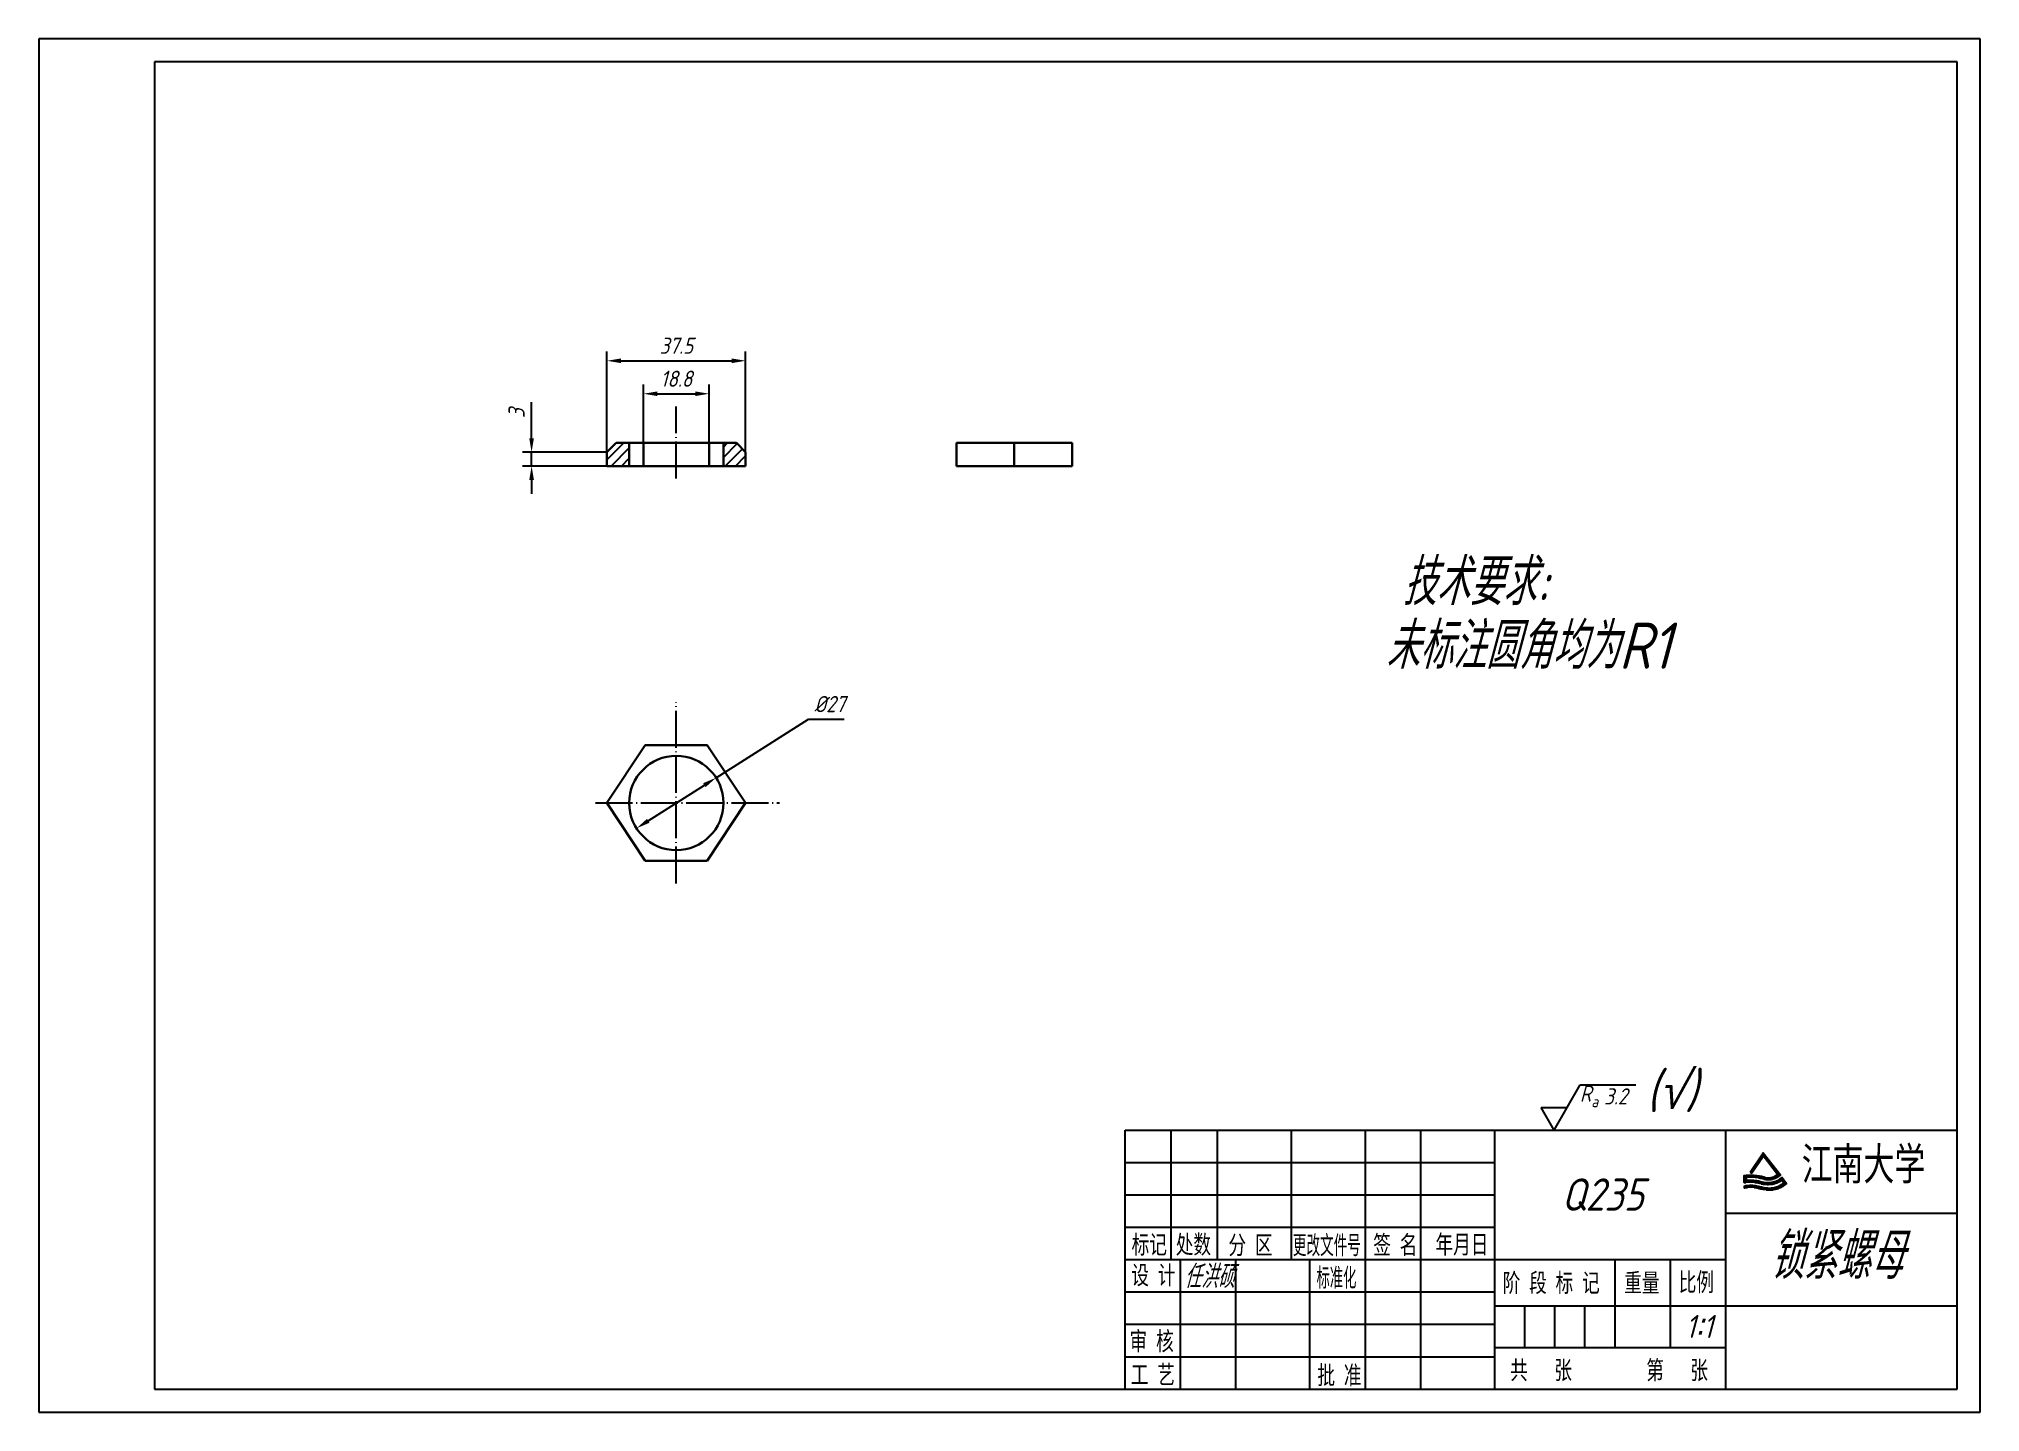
# Model space of a CAD drawing. Header units: millimetres. Extents: x 0 to 420, y 0 to 297.
import ezdxf
from ezdxf.enums import TextEntityAlignment as Align

# ---------------------------------------------------------------- set-up
doc = ezdxf.new("R2010")
doc.units = ezdxf.units.MM
doc.linetypes.add('点画线-25', pattern=[9.8, 8, -0.8, 0.2, -0.8])
doc.layers.add('剖面线', color=6, linetype='Continuous', plot=False)
for name, color, linetype in [('图框标题栏-文字', 4, 'Continuous'), ('图框标题栏-粗线', 7, 'Continuous'), ('图框标题栏-细线', 3, 'Continuous'), ('尺寸', 2, 'Continuous'), ('文字及注释', 4, 'Continuous')]:
    doc.layers.add(name, color=color, linetype=linetype)
doc.layers.add('粗实线', color=7, linetype='Continuous', lineweight=30)
doc.layers.add('细点画线', color=1, linetype='点画线-25', lineweight=25)
doc.styles.add('工程字', font='gbeitc.shx', dxfattribs={"bigfont": 'gbcbig.shx'})
doc.styles.add('长仿宋字', font='simfang.ttf', dxfattribs={"width": 0.7})
doc.dimstyles.new('GB', dxfattribs={"dimtxt": 3.5, "dimasz": 3, "dimexe": 2, "dimexo": 0, "dimgap": 1.5, "dimtad": 1, "dimdec": 3, "dimdsep": 46, "dimtxsty": '工程字', "dimcen": 0, "dimclrd": 256, "dimclre": 256, "dimclrt": 256, "dimadec": 1, "dimazin": 2, "dimtp": 0.21, "dimtm": 0.25, "dimtfac": 0.7, "dimtdec": 3, "dimtmove": 0, "dimatfit": 3, "dimfxl": 1, "dimtzin": 0, "dimlwd": -1, "dimlwe": -1, "dimarcsym": 0})
doc.dimstyles.new('GB$3', dxfattribs={"dimtxt": 3.5, "dimasz": 3, "dimexe": 2, "dimexo": 0, "dimgap": 1.5, "dimtad": 1, "dimtoh": 1, "dimdec": 3, "dimdsep": 46, "dimtxsty": '工程字', "dimcen": 0, "dimclrd": 256, "dimclre": 256, "dimclrt": 256, "dimadec": 1, "dimazin": 2, "dimtp": 0.21, "dimtm": 0.25, "dimtfac": 0.7, "dimtdec": 3, "dimtmove": 0, "dimatfit": 2, "dimfxl": 1, "dimtzin": 0, "dimlwd": -1, "dimlwe": -1, "dimarcsym": 0})

# ---------------------------------------------------------------- blocks, each defined once
blk = doc.blocks.new('标题栏填写')
at = {"layer": '文字及注释', "style": '工程字'}
for tag, height, p in [('材料', 7, (103.3, 38.56)), ('名称', 10, (153.9, 23.81)), ('设计', 5, (18.2, 21.83)), ('比例', 5, (124.2, 11.04)), ('图号', 7, (153.44, 4.15))]:
    blk.add_attdef(tag, text='', height=height, dxfattribs=at).set_placement(p, align=Align.CENTER)
blk = doc.blocks.new('*D13')
at = {"layer": 'Defpoints', "color": 0, "transparency": 16777216}
for p in [(152.92, 227.38), (122.92, 207.61), (152.92, 207.61)]:
    blk.add_point(p, dxfattribs=at)
at = {"layer": '尺寸', "transparency": 16777216}
for p, q in [((122.92, 207.61), (122.92, 229.38)), ((125.92, 227.38), (149.92, 227.38)), ((152.92, 207.61), (152.92, 229.38))]:
    blk.add_line(p, q, dxfattribs=at)
for points in [[(125.92, 227.88), (125.92, 226.88), (122.92, 227.38)], [(149.92, 227.88), (149.92, 226.88), (152.92, 227.38)]]:
    blk.add_solid(points, dxfattribs=at)
at = {"layer": '尺寸', "transparency": 16777216, "insert": (137.92, 230.63), "char_height": 3.5, "attachment_point": 5, "style": '工程字'}
blk.add_mtext('37.5', dxfattribs=at)
blk = doc.blocks.new('*D14')
at = {"layer": 'Defpoints', "color": 0, "transparency": 16777216}
for p in [(145.03, 220.25), (130.81, 209.61), (145.03, 209.61)]:
    blk.add_point(p, dxfattribs=at)
at = {"layer": '尺寸', "transparency": 16777216}
for p, q in [((130.81, 209.61), (130.81, 222.25)), ((133.81, 220.25), (142.03, 220.25)), ((145.03, 209.61), (145.03, 222.25))]:
    blk.add_line(p, q, dxfattribs=at)
for points in [[(133.81, 220.75), (133.81, 219.75), (130.81, 220.25)], [(142.03, 220.75), (142.03, 219.75), (145.03, 220.25)]]:
    blk.add_solid(points, dxfattribs=at)
at = {"layer": '尺寸', "transparency": 16777216, "insert": (137.92, 223.5), "char_height": 3.5, "attachment_point": 5, "style": '工程字'}
blk.add_mtext('18.8', dxfattribs=at)
blk = doc.blocks.new('*D15')
at = {"layer": 'Defpoints', "color": 0, "transparency": 16777216}
for p in [(106.61, 207.61), (122.92, 207.61), (122.92, 204.61)]:
    blk.add_point(p, dxfattribs=at)
at = {"layer": '尺寸', "transparency": 16777216}
for p, q in [((106.61, 210.61), (106.61, 218.44)), ((122.92, 207.61), (104.61, 207.61)), ((106.61, 204.61), (106.61, 207.61)), ((122.92, 204.61), (104.61, 204.61)), ((106.61, 201.61), (106.61, 198.61))]:
    blk.add_line(p, q, dxfattribs=at)
for points in [[(106.11, 210.61), (107.11, 210.61), (106.61, 207.61)], [(106.11, 201.61), (107.11, 201.61), (106.61, 204.61)]]:
    blk.add_solid(points, dxfattribs=at)
at = {"layer": '尺寸', "transparency": 16777216, "insert": (103.36, 216.03), "char_height": 3.5, "attachment_point": 5, "rotation": 90, "style": '工程字'}
blk.add_mtext('3', dxfattribs=at)
blk = doc.blocks.new('*D16')
at = {"layer": 'Defpoints', "color": 0, "transparency": 16777216}
for p in [(146.52, 137.2), (129.32, 126.28)]:
    blk.add_point(p, dxfattribs=at)
at = {"layer": '尺寸', "transparency": 16777216}
for p, q in [((146.52, 137.2), (166.48, 149.88)), ((166.48, 149.88), (174.25, 149.88)), ((131.85, 127.88), (143.99, 135.6))]:
    blk.add_line(p, q, dxfattribs=at)
for points in [[(143.72, 136.02), (144.26, 135.17), (146.52, 137.2)], [(131.58, 128.31), (132.12, 127.46), (129.32, 126.28)]]:
    blk.add_solid(points, dxfattribs=at)
at = {"layer": '尺寸', "transparency": 16777216, "insert": (171.11, 153.13), "char_height": 3.5, "attachment_point": 5, "style": '工程字'}
blk.add_mtext('%%C27', dxfattribs=at)
blk = doc.blocks.new('粗糙度')
at = {"layer": '文字及注释'}
for p, q in [((0, 0), (5.66, 9.8)), ((5.66, 9.8), (17.66, 9.8)), ((0, 0), (-2.83, 4.9)), ((-2.83, 4.9), (2.83, 4.9))]:
    blk.add_line(p, q, dxfattribs=at)
at = {"layer": '文字及注释', "insert": (7.54, 7.3), "char_height": 3.5, "attachment_point": 5, "style": '工程字'}
blk.add_mtext_dynamic_manual_height_columns('\\A1;R{\\H0.7x;\\S^ a;}', width=8.6603, gutter_width=25, heights=[0], dxfattribs=at)
at = {"layer": '文字及注释', "style": '工程字'}
blk.add_attdef('CCD', text='', height=3.5, dxfattribs=at).set_placement((13.32, 7.3), align=Align.MIDDLE)

msp = doc.modelspace()

# ---------------------------------------------------------------- hatches: boundary and pattern name
at = {"layer": '剖面线'}
h = msp.add_hatch(dxfattribs=at)
h.set_pattern_fill('ANSI31', color=256, scale=0.5)
h.paths.add_polyline_path([(127.7267, 209.6147), (124.9185, 209.6147), (122.9185, 207.6147), (122.9185, 204.6147), (127.7267, 204.6147)])
h.paths.add_polyline_path([(152.9185, 207.6147), (150.9185, 209.6147), (148.1103, 209.6147), (148.1103, 204.6147), (152.9185, 204.6147)])

# ---------------------------------------------------------------- linework, layer by layer
at = {"layer": '图框标题栏-文字'}
for p, q in [((372.0604, 54.6), (372.5917, 54.6)), ((372.1281, 54.7), (372.6594, 54.7)), ((372.1958, 54.8), (372.7271, 54.8)), ((372.2635, 54.9), (372.7948, 54.9)), ((372.3312, 55), (372.8625, 55)), ((372.3988, 55.1), (372.9301, 55.1)), ((372.4665, 55.2), (372.9978, 55.2)), ((372.5342, 55.3), (373.0655, 55.3)), ((372.6019, 55.4), (373.6166, 55.4)), ((372.6696, 55.5), (373.5388, 55.5)), ((372.7372, 55.6), (373.4609, 55.6)), ((372.8049, 55.7), (373.3831, 55.7)), ((372.8726, 55.8), (373.3052, 55.8)), ((372.9403, 55.9), (373.2274, 55.9)), ((373.008, 56), (373.1495, 56)), ((373.1369, 55.3), (373.6945, 55.3)), ((373.2147, 55.2), (373.7723, 55.2)), ((373.2926, 55.1), (373.8502, 55.1)), ((373.3704, 55), (373.928, 55)), ((373.4483, 54.9), (374.0059, 54.9)), ((373.5261, 54.8), (374.0837, 54.8)), ((373.6039, 54.7), (374.1616, 54.7)), ((373.6818, 54.6), (374.2394, 54.6)), ((368.907, 51.1), (372.2712, 51.1)), ((368.907, 51), (372.7171, 51)), ((368.907, 50.9), (373.0871, 50.9)), ((368.907, 50.8), (369.4485, 50.8)), ((368.907, 50.7), (369.347, 50.7)), ((368.907, 50.6), (369.347, 50.6)), ((368.907, 50.5), (369.347, 50.5)), ((368.907, 50.4), (369.347, 50.4)), ((369.0844, 51.2), (371.6728, 51.2)), ((370.2521, 51.9281), (370.6165, 51.6814)), ((370.2935, 51.9), (370.7644, 51.9)), ((370.3008, 52), (370.8321, 52)), ((370.3684, 52.1), (370.8997, 52.1)), ((370.4361, 52.2), (370.9674, 52.2)), ((370.4413, 51.8), (370.6967, 51.8)), ((370.5038, 52.3), (371.0351, 52.3)), ((370.5715, 52.4), (371.1028, 52.4)), ((370.589, 51.7), (370.629, 51.7)), ((370.6392, 52.5), (371.1705, 52.5)), ((370.7068, 52.6), (371.2381, 52.6)), ((370.7745, 52.7), (371.3058, 52.7)), ((370.8422, 52.8), (371.3735, 52.8)), ((370.9099, 52.9), (371.4412, 52.9)), ((370.9776, 53), (371.5089, 53)), ((371.0452, 53.1), (371.5765, 53.1)), ((371.1129, 53.2), (371.6442, 53.2)), ((371.1806, 53.3), (371.7119, 53.3)), ((371.2483, 53.4), (371.7796, 53.4)), ((371.3087, 50.8), (373.4191, 50.8)), ((371.316, 53.5), (371.8473, 53.5)), ((371.3836, 53.6), (371.9149, 53.6)), ((371.4513, 53.7), (371.9826, 53.7)), ((371.519, 53.8), (372.0503, 53.8)), ((371.5867, 53.9), (372.118, 53.9)), ((371.6544, 54), (372.1857, 54)), ((371.722, 54.1), (372.2533, 54.1)), ((371.7897, 54.2), (372.321, 54.2)), ((371.8574, 54.3), (372.3887, 54.3)), ((371.9251, 54.4), (372.4564, 54.4)), ((371.9928, 54.5), (372.5241, 54.5)), ((372.0194, 50.7), (374.0658, 50.7)), ((372.4997, 50.6), (375.7489, 50.6)), ((372.8858, 50.5), (375.5167, 50.5)), ((373.2154, 50.4), (375.2228, 50.4)), ((373.7596, 54.5), (374.3172, 54.5)), ((373.8375, 54.4), (374.3951, 54.4)), ((373.9153, 54.3), (374.4729, 54.3)), ((373.9932, 54.2), (374.5508, 54.2)), ((374.071, 54.1), (374.6286, 54.1)), ((374.1489, 54), (374.7065, 54)), ((374.2267, 53.9), (374.7843, 53.9)), ((374.3046, 53.8), (374.8622, 53.8)), ((374.3725, 50.7), (375.9444, 50.7)), ((374.3824, 53.7), (374.94, 53.7)), ((374.4603, 53.6), (375.0179, 53.6)), ((374.5381, 53.5), (375.0957, 53.5)), ((374.616, 53.4), (375.1736, 53.4)), ((374.6938, 53.3), (375.2514, 53.3)), ((374.7716, 53.2), (375.3293, 53.2)), ((374.8495, 53.1), (375.4071, 53.1)), ((374.9273, 53), (375.4849, 53)), ((375.0052, 52.9), (375.5628, 52.9)), ((375.0191, 50.8), (376.1147, 50.8)), ((375.083, 52.8), (375.6406, 52.8)), ((375.1609, 52.7), (375.7185, 52.7)), ((375.2387, 52.6), (375.7963, 52.6)), ((375.3166, 52.5), (375.8742, 52.5)), ((375.331, 50.9), (376.266, 50.9)), ((375.3944, 52.4), (375.952, 52.4)), ((375.4723, 52.3), (376.0299, 52.3)), ((375.5501, 52.2), (376.1077, 52.2)), ((375.5655, 51), (376.4022, 51)), ((375.628, 52.1), (376.1856, 52.1)), ((375.7058, 52), (376.2634, 52)), ((375.7583, 51.1), (376.5262, 51.1)), ((375.7837, 51.9), (376.3413, 51.9)), ((375.8615, 51.8), (376.4191, 51.8)), ((375.9237, 51.2), (376.6396, 51.2)), ((375.9394, 51.7), (376.497, 51.7)), ((376.0172, 51.6), (376.5748, 51.6)), ((376.069, 51.3), (376.7441, 51.3)), ((376.095, 51.5), (376.6527, 51.5)), ((376.1729, 51.4), (376.7305, 51.4)), ((376.6769, 50.4), (377.4598, 50.4)), ((376.8264, 50.5), (377.3889, 50.5)), ((376.9647, 50.6), (377.318, 50.6)), ((377.0933, 50.7), (377.247, 50.7)), ((368.907, 50.3), (369.347, 50.3)), ((368.907, 50.2), (369.347, 50.2)), ((368.907, 50.1), (371.5633, 50.1)), ((368.907, 50), (372.1082, 50)), ((368.907, 49.9), (372.5144, 49.9)), ((368.907, 49.8), (372.8422, 49.8)), ((368.907, 49.7), (369.2868, 49.7)), ((368.907, 48.9046), (368.907, 48.4649)), ((368.907, 48.9), (371.8727, 48.9)), ((368.907, 48.8), (372.2679, 48.8)), ((368.907, 48.7), (372.7297, 48.7)), ((368.907, 48.6), (369.6003, 48.6)), ((368.907, 48.5), (369.0497, 48.5)), ((369.3544, 49), (371.4073, 49)), ((371.1029, 48.6), (373.2955, 48.6)), ((371.2373, 49.7), (373.3098, 49.7)), ((371.6535, 48.5), (374.0947, 48.5)), ((371.8701, 49.6), (376.0941, 49.6)), ((372.0489, 48.4), (376.364, 48.4)), ((372.3116, 49.5), (375.8344, 49.5)), ((372.4895, 48.3), (376.0758, 48.3)), ((372.6378, 49.4), (375.522, 49.4)), ((373.0145, 48.2), (375.7204, 48.2)), ((373.0499, 49.3), (375.1099, 49.3)), ((373.6615, 50.3), (374.7768, 50.3)), ((373.7009, 48.1), (375.217, 48.1)), ((373.9313, 49.2), (374.2284, 49.2)), ((374.85, 49.7), (376.3195, 49.7)), ((374.8686, 48.5), (376.6111, 48.5)), ((375.3176, 49.8), (376.5201, 49.8)), ((375.4989, 48.6), (376.8295, 48.6)), ((375.6453, 49.9), (376.7016, 49.9)), ((375.8802, 48.7), (377.0263, 48.7)), ((375.91, 50), (376.8678, 50)), ((376.1361, 50.1), (377.0212, 50.1)), ((376.1775, 48.8), (377.2059, 48.8)), ((376.3353, 50.2), (377.6017, 50.2)), ((376.4276, 48.9), (377.3715, 48.9)), ((376.5142, 50.3), (377.5308, 50.3)), ((376.646, 49), (377.5253, 49)), ((376.8412, 49.1), (377.6689, 49.1)), ((377.0183, 49.2), (377.8036, 49.2)), ((377.1332, 50.1), (377.6727, 50.1)), ((377.1807, 49.3), (377.9304, 49.3)), ((377.2041, 50), (377.7436, 50)), ((377.2751, 49.9), (377.8145, 49.9)), ((377.3309, 49.4), (378.0501, 49.4)), ((377.346, 49.8), (377.8855, 49.8)), ((377.4169, 49.7), (377.9564, 49.7)), ((377.4706, 49.5), (378.0983, 49.5)), ((377.4879, 49.6), (378.0274, 49.6))]:
    msp.add_line(p, q, dxfattribs=at)
for points in [[(370.2521, 51.9281), (373.0738, 56.0973), (376.78, 51.3364, -0.28909601), (373.0691, 50.4462, 0.10228388), (369.347, 50.7892), (369.347, 50.1495, -0.09119522), (372.4928, 49.9075, 0.26613454), (377.1902, 50.7801), (378.1236, 49.4643, -0.18412464), (374.3616, 48.036, -0.04444823), (371.8909, 48.4395, 0.1319438), (368.907, 48.4649, 0.1319438)], [(368.907, 48.9046, -0.1312527), (372.0031, 48.865, 0.04409725), (374.3777, 48.476, 0.16392967), (377.5281, 49.5433), (377.0964, 50.1519, -0.24095199), (372.3643, 49.4864, 0.10564743), (368.907, 49.646), (368.907, 51.1744, -0.11278445), (373.2043, 50.865, 0.25699814), (376.1828, 51.3872), (373.0987, 55.349), (370.6165, 51.6814)]]:
    msp.add_lwpolyline(points, format="xyb", dxfattribs=at)
at = {"layer": '图框标题栏-粗线'}
for p, q in [((415, 292), (25, 292)), ((25, 292), (25, 5)), ((415, 5), (415, 292)), ((235, 61), (415, 61)), ((235, 5), (235, 61)), ((245, 33), (245, 61)), ((255, 33), (255, 61)), ((271, 33), (271, 61)), ((287, 5), (287, 61)), ((299, 5), (299, 61)), ((315, 5), (315, 61)), ((365, 5), (365, 61)), ((415, 5), (415, 61)), ((365, 43), (415, 43)), ((235, 40), (315, 40)), ((235, 33), (365, 33)), ((247, 5), (247, 33)), ((259, 5), (259, 33)), ((275, 5), (275, 33)), ((341, 14), (341, 33)), ((353, 14), (353, 33)), ((235, 26), (315, 26)), ((315, 23), (415, 23)), ((315, 14), (365, 14)), ((25, 5), (415, 5)), ((235, 5), (415, 5))]:
    msp.add_line(p, q, dxfattribs=at)
at = {"layer": '图框标题栏-细线'}
for p, q in [((420, 297), (0, 297)), ((0, 297), (0, 0)), ((420, 0), (420, 297)), ((235, 54), (315, 54)), ((235, 47), (315, 47)), ((321.5, 14), (321.5, 23)), ((328, 14), (328, 23)), ((334.5, 14), (334.5, 23)), ((235, 19), (315, 19)), ((235, 12), (315, 12)), ((0, 0), (420, 0))]:
    msp.add_line(p, q, dxfattribs=at)
at = {"layer": '粗实线'}
for p, q in [((124.9185, 209.6147), (122.9185, 207.6147)), ((122.9185, 204.6147), (122.9185, 207.6147)), ((124.9185, 209.6147), (150.9185, 209.6147)), ((127.7267, 204.6147), (127.7267, 209.6147)), ((130.8111, 209.6147), (130.8111, 204.6147)), ((145.0259, 209.6147), (145.0259, 204.6147)), ((148.1103, 204.6147), (148.1103, 209.6147)), ((150.9185, 209.6147), (152.9185, 207.6147)), ((152.9185, 207.6147), (152.9185, 204.6147)), ((223.5374, 209.6147), (198.5374, 209.6147)), ((198.5374, 209.6147), (198.5374, 204.6147)), ((211.0374, 204.6147), (211.0374, 209.6147)), ((223.5374, 204.6147), (223.5374, 209.6147)), ((122.9185, 204.6147), (152.9185, 204.6147)), ((198.5374, 204.6147), (223.5374, 204.6147)), ((122.9185, 131.7399), (131.2101, 144.2399)), ((137.9185, 144.2399), (131.2101, 144.2399)), ((137.9185, 144.2399), (144.627, 144.2399)), ((152.9185, 131.7399), (144.627, 144.2399)), ((122.9185, 131.7399), (127.5018, 124.8302)), ((122.9185, 131.7399), (131.2101, 119.2399)), ((152.9185, 131.7399), (144.627, 119.2399)), ((137.9185, 119.2399), (131.2101, 119.2399)), ((137.9185, 119.2399), (144.627, 119.2399))]:
    msp.add_line(p, q, dxfattribs=at)
msp.add_circle((137.9185, 131.7399), 10.1918, dxfattribs=at)
at = {"layer": '细点画线'}
for p, q in [((137.9185, 201.8868), (137.9185, 217.5104)), ((137.9185, 114.3027), (137.9185, 153.5465)), ((120.4385, 131.7399), (160.2488, 131.7399))]:
    msp.add_line(p, q, dxfattribs=at)

# ---------------------------------------------------------------- block references
at = {"layer": '尺寸'}
msp.add_blockref('粗糙度', (327.829, 61), dxfattribs=at).add_auto_attribs({'CCD': '3.2'})
at = {"layer": '粗实线'}
msp.add_blockref('标题栏填写', (235, 5), dxfattribs=at).add_auto_attribs({'设计': '任洪硕', '材料': 'Q235', '比例': '1∶1', '名称': '锁紧螺母'})

# ---------------------------------------------------------------- texts
at = {"layer": '图框标题栏-文字', "style": '长仿宋字', "width": 0.7}
for s, p in [('标记', (236.4239, 34.2605)), ('处数', (245.9692, 34.2775)), ('分 区', (257.3502, 34.159)), ('签 名', (288.6942, 34.1856)), ('年月日', (302.1539, 34.2967)), ('设 计', (236.3665, 27.6438)), ('阶 段 标 记', (316.6984, 25.9853)), ('重量', (342.9786, 25.9993)), ('比例', (354.79, 26.1497)), ('审 核', (235.9902, 13.3764)), ('工 艺', (236.2357, 6.1349)), ('批 准', (276.5974, 6.0133)), ('共   张', (318.3289, 7.1248)), ('第   张', (347.7605, 7.1248))]:
    msp.add_text(s, height=4, dxfattribs=at).set_placement(p)
at = {"layer": '图框标题栏-文字', "style": '长仿宋字'}
for s, width, p, p2 in [('更改文件号', 0.502639, (271.3148, 34.154), (286.0205, 34.154)), ('标准化', 0.491894, (276.4157, 27.1349), (285.0506, 27.1349))]:
    msp.add_text(s, height=4, dxfattribs=dict(at, width=width)).set_placement(p, p2, align=Align.FIT)
at = {"layer": '图框标题栏-文字', "insert": (381.3851, 57.2185), "char_height": 7, "width": 33.615218, "attachment_point": 1, "style": '长仿宋字'}
msp.add_mtext('江南大学', dxfattribs=at)
at = {"layer": '文字及注释', "style": '工程字'}
for s, p in [('技术要求:', (295.0155, 174.5454)), ('未标注圆角均为R1', (291.3778, 160.762))]:
    msp.add_text(s, height=10, dxfattribs=at).set_placement(p)
at = {"layer": '粗实线', "color": 4, "lineweight": -2, "style": '工程字'}
msp.add_text('(√)', height=8, dxfattribs=at).set_placement((347.8417, 65.6754))

# ---------------------------------------------------------------- dimensions: what is measured, and where the dimension line sits
at = {"layer": '尺寸'}
for base, p1, p2, text, picture, middle in [((152.9185, 227.3795), (122.9185, 207.6147), (152.9185, 207.6147), '37.5', '*D13', (137.9185, 230.6295)), ((145.0259, 220.2542), (130.8111, 209.6147), (145.0259, 209.6147), '18.8', '*D14', (137.9185, 223.5042))]:
    dim = msp.add_linear_dim(base=base, p1=p1, p2=p2, text=text, dimstyle='GB', dxfattribs=at)
    dim.commit()
    dim.dimension.update_dxf_attribs({"geometry": picture, "text_midpoint": middle})
dim = msp.add_linear_dim(base=(106.6095, 207.6147), p1=(122.9185, 204.6147), p2=(122.9185, 207.6147), angle=90, dimstyle='GB', dxfattribs=at)
dim.commit()
dim.dimension.update_dxf_attribs({"geometry": '*D15', "text_midpoint": (103.3595, 216.0262)})
dim = msp.add_diameter_dim_2p(p1=(129.3151, 126.276), p2=(146.5219, 137.2037), text='%%C27', dimstyle='GB$3', dxfattribs=at)
dim.commit()
dim.dimension.update_dxf_attribs({"geometry": '*D16', "text_midpoint": (171.1123, 149.8769), "dimtype": 163})

doc.saveas('drawing.dxf')
